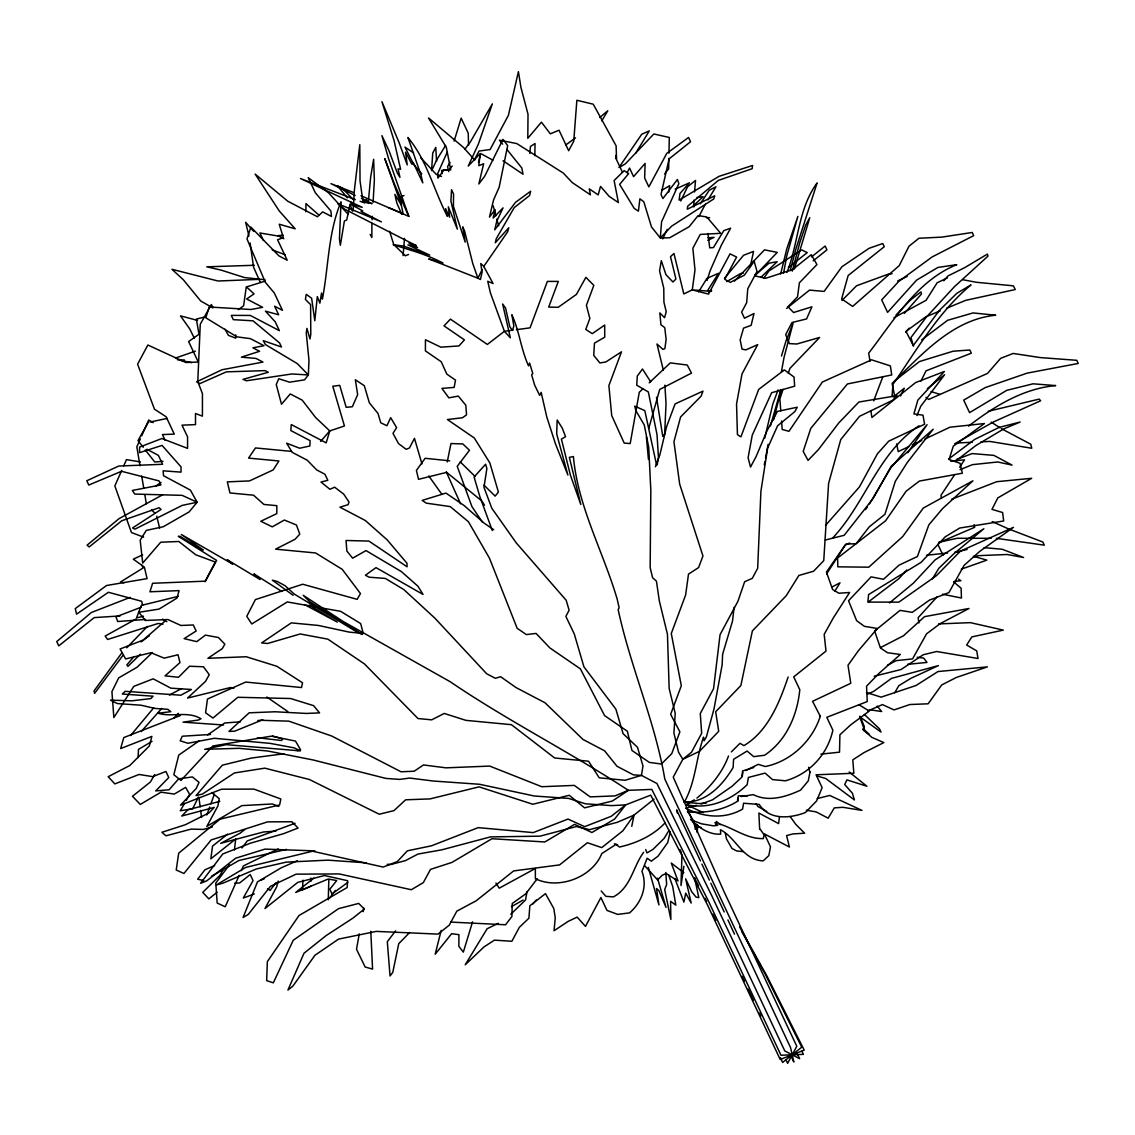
<?xml version="1.0" encoding="UTF-8"?>
<svg xmlns="http://www.w3.org/2000/svg" width="1135" height="1135" viewBox="0 0 1135 1135"><rect width="100%" height="100%" fill="white"/><g stroke="black" fill="none" stroke-linecap="round" stroke-linejoin="round"><path stroke-width="1.5" d="M235.683 334.825L235.683 338.159L228.419 335.364L225.014 329.207M305.939 211.748L305.939 203.576L318.892 215.054M534.84 155.765L535.039 143.507L530.414 146.514L529.832 153.509M668.856 158.389L668.643 168.831L664.613 173.953M668.969 153.154L669.295 137.477L653.859 133.973L625.385 163.823L619.71 167.2M328.285 899.785L328.824 879.668M742.389 776.028L742.545 770.963L753.796 767.515M695.202 829.316L695.372 824.251M697.316 831.998L697.585 825.088M138.144 757.57L138.47 749.384L152.033 741.354M302.946 880.15L302.477 889.854L310.99 886.137M371.897 223.212L371.854 237.442L370.166 234.42M372.096 219.75L372.294 216.303M373.089 202.484L374.366 180.025L373.628 159.283L370.648 177.188L368.18 203.349M353.099 210.869L354.404 189.928L359.795 144.698L360.036 180.905L363.058 202.243M431.598 170.207L432.733 153.069L435.783 147.38L436.578 161.312M892.096 396.37L892.904 384.424C916.825 349.864 938.234 312.125 970.992 284.928L956.904 293.256L939.411 310.352L913.193 345.622L910.979 337.492L926.188 317.303L954.478 286.658L987.961 256.141L987.407 254.098L964.594 267.69L947.966 275.947L943.71 280.771M681.965 854.542L681 885.527L683.88 866.246M403.081 255.63L404.514 238.378M863.82 730.699L864.189 726.23L860.046 716.341M693.868 200.171L693.925 206.981M694.549 191.943L695.528 180.437L687.555 186.793L680.773 200.994M234.42 849.959L235.711 838.964L210.826 858.826L212.557 846.1L227.567 834.126M734.118 607.409L732.472 621.242L722.64 654.157L722.13 664.954L713.958 709.091L706.452 736.672L704.111 740.8L703.53 737.154C695.996 758.407 695.627 782.242 684.277 802.175L699.359 803.58L706.211 803.083M779.461 816.774L778.624 823.613L758.875 813.057L759.656 829.486M615.652 158.63L616.106 155.211M668.799 192.056L669.664 185.643L661.563 190.467M246.21 287.254L243.614 305.812L238.336 309.628M657.179 464.91L658.456 457.206L657.009 434.549L648.34 391.958L636.721 385.191L637.303 376.068L642.495 369.017L650.596 381.701M695.982 829.16L696.72 824.918L696.947 831.927M359.242 933.892L356.518 949.286L365.158 967.02L372.578 969.106L370.79 931.282M363.186 911.66L363.782 908.241M527.051 891.5L525.533 900.012L510.778 914.257M783.618 273.095L786.754 255.928L797.877 216.416L786.697 249.104L780.681 273.961M764.266 464.91L764.905 461.477M765.558 458.058L768.125 444.352M737.495 800.331L738.374 795.748L747.014 796.33M742.801 772.07L741.793 777.248L731.961 786.356L712.44 799.877L701.189 803.963M810.05 771.814L808.262 780.908L800.501 790.173C785.931 796.855 768.594 802.346 753.285 794.642L741.141 796.529M631.769 826.351L634.025 815.114L654.015 799.168M447.247 461.931L450.978 443.544L462.839 443.955L469.479 450.255L457.221 466.329L471.919 506.579L482.361 522.157M750.334 266.512L753.555 251.402L743.567 255.29L724.499 278.259M764.706 438.181L772.793 404.188L778.071 389.887M670.217 831.756L667.721 842.567L658.059 856.159L651.306 861.167L647.134 858.259L641.942 871.396C647.844 886.506 641.431 902.694 629.542 912.881L617.695 914.399L606.984 910.426L600.912 897.53L585.476 926.387L577.148 917.108L568.167 921.393L554.05 930.728L555.242 917.903L553.823 908.567L545.467 893.642L529.861 905.744L528.896 918.215L519.319 927.366L511.871 941.27L494.406 940.149L483.978 946.945L465.208 964.793L487.128 928.756L498.265 923.308M478.516 162.418L480.644 153.509L492.874 160.191M728.5 755.981C722.598 772.311 710.453 787.208 696.918 798.061M773.659 419.822L781.135 389.688M441.203 930.374L435.187 954.237L451.631 933.694L458.909 934.672L458.866 946.363L463.335 952.123L472.557 921.833M715.589 824.563L716.384 821.428L720.299 824.663M278.16 881.044L276.685 886.861L264.98 908.539L297.753 882.392L324.567 875.525L347.679 880.732L347.14 887.542L298.987 915.534L267.363 961.615L266.654 980.64L273.336 982.825L293.227 940.277L338.528 908.653L358.703 903.417L364.307 909.05L352.871 918.172L326.128 935.581L303.996 953.244L287.935 990.075L292.816 986.187L314.962 955.259L338.57 939.099L376.309 931.395L438.039 934.105L449.261 925.153L456.823 911.15L476.303 900.708L513.63 870.928L559.612 864.898L587.377 842.737L601.763 847.618L622.973 830.692L634.025 815.114L617.27 822.308L589.547 829.657L576.353 826.535L540.061 836.169L490.476 836.892L441.714 849.845L418.006 854.059L405.379 860.642L390.724 864.529L387.234 864.288M794.358 268.981L809.766 217.693L805.651 225.184L799.721 242.819L792.315 271.109M790.187 270.655L795.975 248.764L817.101 182.934C797.919 209.095 798.586 242.947 786.966 272.457M648.766 428.42L659.719 389.447L691.499 373.103L687.271 365.044L670.303 362.888L649.206 382.85M770.424 425.966L780.852 389.589M781.49 356.021L785.931 341.153L793.095 323.205L784.044 357.383L781.433 371.613L783.065 370.478M454.128 141.123L461.151 118.139L468.244 133.206L468.556 145.294M707.034 280.473L710.184 270.612L721.463 244.905L730.628 228.192L723.818 230.618L713.418 247.6L709.73 247.827L707.956 233.512M783.036 389.348L779.873 399.023L780.767 410.87M788.314 373.231L789.889 368.393L819.612 337.464L796.855 344.004L789.463 343.621L785.675 334.626L791.989 322.51L806.574 318.949L811.908 306.819L793.578 312.522L787.96 306.776L797.536 296.817L799.395 282.799L816.93 264.554L811.255 254.666L792.585 269.591L765.657 278.288L754.69 275.862L777.262 252.381L764.522 249.856L734.515 281.083M788.13 677.027C779.49 702.508 767.984 731.337 743.907 745.638L740.034 743.297L731.394 751.852M206.783 814.987L209.705 806.985M210.883 803.793L214.387 794.188M655.434 466.769L659.832 454.965L666.557 426.774L675.084 403.932L702.976 391.135L701.104 396.172L680.603 416.942L673.935 441.714L679.681 484.148L702.948 555.966L698.621 567.543L688.505 574.111L685.625 594.995L671.282 633.5L681.312 685.739L670.643 714.383L679.893 731.791L671.736 753.668L661.379 764.011L649.333 762.394L631.925 750.448L627.357 731.238L604.586 715.603L580.396 668.87L549.794 647.858L536.075 633.429L526.342 634.578L517.149 628.265L489.455 558.165L468.386 521.689L450.212 506.593L426.207 503.131L422.206 500.393L445.956 493.087L464.116 505.543L484.305 523.263L493.697 529.705M873.652 400.882L882.888 376.607M820.307 716.142C812.518 740.814 790.74 761.528 765.231 766.522L758.237 764.337L745.879 770.523M916.924 415.552L920.74 406.287L944.561 374.749L927.295 388.638M121.686 470.472L114.848 485.936L131.433 532.542L143.648 537.139M123.743 465.818L126.467 459.632L140.385 461.917M140.329 438.919L136.824 446.793L140.002 465.79M141.733 435.769L148.728 420.007L153.182 422.674M447.36 151.835L437.542 173.925L437.883 178.067L444.125 169.81L448.992 170.25L452.184 166.008M239.201 875.34L225.212 906.766L217.182 903.063L215.778 883.073L229.412 864.813M241.301 870.63L243.401 865.92L278.217 848.909M431.669 170.619L436.862 159.581L445.629 145.45M900.594 396.002L904.283 388.213L893.358 396.98M662.67 238.875L667.196 229.398M198.483 796.954L192.666 808.773L180.309 810.759L184.565 803.325M482.205 269.52L477.892 278.217L428.732 258.893L443.005 263.107C427.242 254.623 409.849 249.97 393.178 244.749L403.209 245.997L429.739 255.134L407.905 244.905L417.524 247.473L409.054 243.117L416.204 245.586L344.501 209.11L337.733 203.69L381.417 221.878L361.129 211.45L362.632 210.84L350.417 204.101L362.221 207.336L300.477 178.536L355.312 199.675M483.652 266.626L507.643 231.781L508.835 227.724L495.3 242.748L496.25 238.747L514.198 207.634L529.619 195.49L530.627 191.262L515.574 202.271L494.718 229.852L496.804 221.084L503.06 207.875L493.101 218.062L495.115 209.62L489.483 217.069L493.541 199.987L499.173 187.204L507.685 145.606L502.989 139.378L484.744 176.152L478.842 183.969L483.638 163.78L478.786 165.639L480.204 153.608L468.23 166.093L478.332 144.202L492.349 103.881L470.301 142.045L464.981 149.096M920.825 381.275L926.047 370.819L971.333 353.198L969.829 350.006L953.145 351.212L919.464 361.554L896.239 379.601M205.038 581.801L216.629 560.449L178.266 536.288L180.167 536.387L201.377 549.751L203.236 549.964L181.345 534.514L232.675 564.109L227.199 559.739L260.128 579.545L253.956 573.913L281.891 591.505M698.862 216.629L705.317 204.215M474.487 159.638L479.084 151.04L490.093 149.565L508.409 115.33L518.411 71.633L520.908 87.324L528.016 114.224L527.803 138.314L541.438 122.169L550.333 133.831L559.03 130.227L568.663 150.714L573.742 141.222L576.864 100.277L593.264 104.207L616.106 145.833L616.575 159.794L622.505 172.406M627.144 172.605L629.57 168.094L633.585 176.634L645.106 163.397L644.652 177.996L648.837 186.892L666.742 153.409L688.548 137.463L690.562 141.733L669.097 158.886L661.01 194.511L662.911 198.554L677.411 179.486L678.858 183.686L661.563 221.85L660.315 237.981L669.664 237.768L689.172 226.716L698.082 215.593L706.779 216.955L720.711 233.328L700.238 234.42L692.847 248.239L695.003 269.946L692.279 289.865L683.795 293.937L673.963 253.488L670.487 256.652L675.921 279.011L672.927 282.005L665.947 274.67L661.322 260.681L659.563 270.868L663.776 288.233L663.918 302.18L666.231 311.657L664.585 317.701L659.818 312.919L660.939 324.794L664.755 327.618L666.131 339.422L664.883 348.629L662.897 349.381L656.981 343.99L663.337 370.166M148.288 422.404L137.988 440.593L143.223 447.289M186.268 800.345L189.659 794.386L185.629 787.364L174.322 794.074L161 792.173L140.286 804.431L132.454 796.273L150.373 782.015L154.743 774.524M223.269 869.495L219.821 875.496L202.754 892.365L208.826 898.877L217.111 892.266M894.72 692.761L898.806 685.696L910.994 678.262L938.432 665.592L891.5 678.389L873.836 691.272L867.665 694.081M450.042 162.39L447.573 166.547L448.68 171.612M601.763 120.892L607.792 110.762L599.734 117.529M932.459 578.878L938.773 568.38L953.173 554.391L983.875 528.74L935.126 559.867L913.363 583.163L889.528 602.926M635.685 153.253L649.305 130.88L641.772 134.214L618.958 167.498M707.97 199.859L715.944 186.807L709.318 190.141L700.252 203.86M669.054 830.295L664.074 838.467L652.966 849.391L646.993 852.896L645.687 849.547M834.679 591.392L839.999 582.822L832.154 586.88M698.635 291.766L706.977 278.373L718.512 273.265L707.63 290.532M826.592 573.927L845.192 545.183L849.689 542.998M954.748 474.558L941.043 495.172L941.383 498.322M959.642 467.209L964.537 459.845L950.676 461.151M173.683 718.384L178.309 713.347M907.745 452.78L927.054 424.689L890.649 468.088L869.481 503.883M865.48 509.672L867.481 506.777M763.855 278.089L768.934 270.953L801.665 249.884L807.226 252.594L788.385 267.619M364.335 202.456L366.406 199.618L366.889 202.981M121.885 652.838L94.035 690.931L94.631 693.329L122.835 655.533M832.366 538.345C865.324 503.5 877.823 453.007 919.052 425.767M643.616 852.357C632.933 866.785 631.06 887.357 613.467 896.877L605.906 896.352L601.195 890.975M241.982 847.973L247.231 840.95L295.086 823.258M276.004 882.633L270.087 890.408L267.519 888.662M329.306 898.438L335.435 890.393M395.604 930.842L387.305 941.724L390.043 975.958L392.781 972.369L398.74 943.682L409.678 932.488M537.238 878.745L525.704 893.883L512.254 903.488L511.899 916.498L505.6 924.77L450.794 922.088M130.539 735.579L153.722 707.8M905.73 332.186L909.092 328.199M133.519 657.137L126.893 664.855L127.929 666.358L140.385 654.214M532.925 903.9L536.245 900.055M320.652 441.387L329.788 430.917L344.444 425.98L332.782 386.255L339.734 385.361L346.189 407.323L352.361 406.741L357.653 394.639L355.34 379.757L364.335 385.744L369.343 402.812L377.998 413.438L380.736 422.759L386.922 425.738L390.667 417.652L396.612 427.64L392.98 433.371L398.513 443.558L406.131 449.318L409.437 447.999L414.459 438.365L421.95 463.889M825.542 525.363L859.422 486.943L877.412 453.816L888.677 441.203L924.585 424.235L922.996 415.169L913.93 413.92L917.846 400.116L944.348 371.5L915.619 382.566L871.907 417.453L870.829 410.671M141.237 731.578L161.709 708.424M904.382 313.317L921.506 293.965L920.939 291.894L910.227 300.207L895.969 315.076M760.776 277.422L777.177 261.703L769.062 263.178L754.832 275.379M937.07 596.882L918.158 617.681L918.91 622.945M906.837 569.926L898.75 578.765L868.53 601.805M126.751 647.787L147.451 626.378M841.943 300.491L856.57 285.75L888.776 273.975L892.082 273.719M665.223 822.705C653.164 835.686 636.508 843.163 619.455 847.05L615.936 844.44L601.777 853.605C592.2 877.468 558.548 890.095 535.365 878.703L535.365 868.488L499.23 888.18L495.938 882.987M152.388 652.554L137.065 667.238L118.735 677.85L111.925 691.598L113.855 717.547L133.802 686.377L153.182 678.829L170.846 688.165L191.432 689.484L180.848 695.23L125.233 691.314L122.325 694.024L153.083 696.195L150.827 698.592L131.844 700.82L110.535 700.153L117.288 703.544L141.166 705.232L154.786 708.41L167.838 709.332L170.803 711.688L158.077 713.248C172.236 717.533 187.601 710.666 200.994 718.753L198.327 720.058L183.033 722.144L223.524 724.995M643.006 388.723L639.289 392.242L630.195 443.558L624.207 443.104L611.722 415.566L608.885 385.616L621.498 351.807L605.849 361.966L599.876 362.959L593.733 355.397L594.47 343.125L604.728 337.18L604.685 325.078L592.229 333.662L585.774 329.405L589.845 318.509L586.398 305.301L593.832 285.367L585.901 277.323L576.41 294.419L558.221 307.301L548.716 307.074L558.292 281.409L547.368 281.409L530.045 327.845L516.368 329.689M692.946 206.201L703.104 196.681L696.975 197.533M165.355 620.774L143.194 640.069L120.097 648.979L125.616 658.953L150.969 652.724L164.164 658.158L178.025 654.753L179.968 662.599L165.057 675.85L178.507 677.269L189.517 666.231L203.477 666.784L209.237 674.658L205.548 681.355L187.516 698.082L230.518 687.512L233.895 688.207M575.544 137.846L565.627 145.067M244.578 829.657L240.18 833.175L220.658 843.348L263.476 831.983L275.862 831.132M811.482 256.921L825.131 246.04L826.933 249.87L813.171 260.837M786.612 308.408L809.525 290.12L824.123 291.411L841.929 266.739L869.027 248.338L882.76 243.514L884.264 246.706L848.143 275.535L841.645 298.888L852.626 306.436L899.289 265.562L908.979 246.224L918.967 238.251L941.724 237.13L972.241 232.476L973.716 235.626L932.19 256.907L898.608 281.537L881.711 299.881L887.584 312.366L916.583 280.132L937.921 267.434L956.791 264.654C916.796 280.827 893.94 320.51 868.715 353.099L870.006 361.341M313.671 878.235L295.71 892.45L328.256 879.029L336.74 880.547L329.831 889.187L332.016 893.954L347.736 882.434M955.415 461.236L975.944 445.488L1003.908 428.831L1020.124 422.05L999.098 427.413L974.71 439.401L948.832 458.852M921.705 339.876L947.555 320.325L972.993 312.934L995.764 315.218C952.251 319.474 921.549 354.886 892.096 383.431L894.806 396.597M968.595 426.122C994.033 406.444 1023.004 388.567 1055.678 385.588L1033.091 383.814L1006.717 390.355L969.574 412.643L963.7 400.144L985.308 387.56L1027.218 373.117L1078.25 363.455L1076.774 360.306L1040.227 357.582L1013.172 353.453L1000.644 358.334L987.507 373.429L928.685 399.449L925.947 397.406M141.081 641.899L149.508 635.6M511.459 906.652L523.107 900.041M198.895 741.042L178.762 755.087L173.839 774.708L180.976 780.44L212.855 746.007L271.336 736.147L295.469 741.07L300.633 749.866L297.285 750.689M207.521 735.012L224.773 722.981L240.436 721.803M155.452 486.277L161.056 482.403M703.218 812.575L686.292 804.658L694.308 799.834M708.609 292.149L711.631 290.39M726.769 281.593L740.389 273.663L743.382 273.038M211.465 876.248L238.96 860.486L286.446 849.391M954.748 443.728L993.409 421.979L1040.639 400.769L1039.192 399.109L988.344 411.253M135.874 619.086L105.158 636.082L107.626 639.459L158.219 623.456L162.958 624.222M162.759 494.718L119.019 518.667L87.111 545.14L89.112 546.971L121.771 520.752L159.155 507.714L161.042 509.445L132.554 527.959L134.952 529.151L182.196 505.401L197.121 502.238L190.382 490.093L163.525 475.735L163.128 470.826L181.018 472.132L181.018 466.868L162.078 445.417L139.577 452.652L139.577 447.091L161.908 438.521L187.559 448.368L187.559 436.805L181.983 425.171L195.504 424.618L195.504 413.495L202.427 416.162L202.441 393.632L197.788 381.573L200.271 324.199L211.365 304.52L213.068 307.613M893.912 317.743L926.075 300.321L937.141 282.771L947.498 277.891M169.427 695.046L181.529 688.619M887.456 665.223L896.267 660.627L912.554 658.896L926.543 633.855L940.262 623.569L968.978 608.488L924.528 616.66L903.545 635.728L880.561 647.56M707.772 240.336L714.057 237.371L707.942 237.782M897.686 280.941L907.191 276.458M909.206 446.424L898.225 451.602L896.622 443.913M912.341 444.948L921.762 440.508M924.897 439.018L950.009 427.186L984.456 423.539L953.329 446.14L949.059 459.505L960.096 463.307L962.338 473.224L919.407 481.07L906.184 491.157L885.541 520.823L837.587 558.037L837.829 566.833L868.786 567.188L902.736 536.529L923.308 508.04L972.936 480.8L942.703 508.452L928.841 524.852L917.42 556.505L899.005 565.187L883.541 579.29L871.098 576.864L848.54 600.755L856.627 620.675L864.402 626.336L877.341 628.478L858.457 650.625L848.001 665.28L850.782 683.284L812.575 701.317L820.378 716.469M142.556 554.859L133.306 559.172L144.372 567.117L147.082 578.623L106.534 585.518L75.265 608.601L76.57 614.134L108.421 592.271L141.676 601.295L142.613 605.225M675.155 189.205L689.442 182.806L679.993 193.475L679.113 200.143L719.093 176.322L752.576 165.483L752.15 168.689L718.299 180.422L687.682 206.187L687.285 209.223L714.724 195.83L713.731 198.951L671.551 226.22L660.315 237.981L651.518 227.014L643.786 201.746L639.885 198.824L638.409 211.181L634.181 208.329L619.625 184.381L628.634 173.655L624.165 170.633L614.106 180.536L618.391 202.583L609.098 196.312L600.543 186.381L598.188 194.88L589.249 188.864L590.399 194.809L572.295 182.607L563.272 173.059L516.822 143.592L499.457 140.158L502.649 144.145M261.32 880.022L264.554 878.575M297.342 860.727L281.168 867.835L257.461 881.895L243.06 917.491L248.295 914.399L270.47 886.322L296.065 874.163L339.11 873.922L411.324 889.726L423.341 882.604L430.52 869.367L451.985 862.401L491.966 838.722L544.814 841.971L574.565 824.336L591.888 832.522L614.617 819.059L625.669 804.885L650.724 795.138L707.417 904.808L780.199 1059.48L804.204 1050.13L767.132 976.455L739.609 926.869M214.629 865.537L204.924 869.807L197.674 879.214L203.832 880.618M867.835 710.936L882.448 704.594L894.025 709.914L909.915 704.523L928.132 703.799L941.738 684.944L956.308 677.481L987.379 666.883L937.978 671.551L915.973 685.526L881.115 697.145L866.459 692.52M938.815 542.658L974.667 527.307L974.071 524.654M404.003 195.504L399.761 197.249L403.081 213.706L388.567 207.677M940.163 310.905L925.805 316.835L905.971 331.363L913.533 346.047M946.533 308.266L965.658 300.349L1015.272 289.538L1013.371 285.836L976.54 282.289L962.764 279.735M960.026 469.706L972.355 464.669L997.722 461.973L1012.079 465.123L993.877 455.376L972.071 453.574L956.308 459.59M408.572 254.481L405.379 255.758L393.76 244.593L389.603 231.313M130.241 597.365L91.41 612.474L56.75 641.559L58.765 645.843L94.191 617.61L120.126 615.922M180.224 715.603L123.8 737.566L120.651 748.547L151.849 736.402L149.366 745.936L129.858 765.487L108.18 776.709L114.819 783.902L139.037 774.467L152.686 776.638L165.923 771.474L168.774 777.546L155.694 790.911L169.101 789.761L178.621 778.865L192.425 776.936L199.036 782.37L196.227 788.456L180.479 805.183L221.552 789.208L253.914 789.109L280.827 798.983L279.607 804.956L220.147 819.115L178.692 853.179L176.209 870.02L183.927 873.482L211.181 839.928L267.576 821.868L291.922 821.754L298.065 828.039L283.722 833.629L250.551 843.149L222.8 853.946L200.597 883.257L206.712 880.873L235.626 858.23L264.98 849.108L310.337 850.725L383.219 867.069L397.278 861.593L407.465 850.782L431.428 845.83L478.218 827.628L533.209 832.608L568.011 819.059L584.624 826.663L611.226 816.32L625.669 804.885L611.552 805.623L585.334 803.779L568.649 798.416L534.33 796.004L479.552 784.271L433.428 781.036L409.692 778.057L399.804 779.404L385.943 778.426L313.132 759.968L267.988 751.044L239.003 748.32L204.711 749.313L226.149 744.645L300.434 750.888L294.192 747.851L269.988 743.354L214.302 738.289L187.928 743.269L180.181 740.8L182.295 736.218L210.443 734.473M951.556 499.272L996.686 481.708L1031.687 478.303L997.807 497.896L991.976 509.36L1002.602 512.523L1003.695 520.979L959.699 528.045L945.271 536.784L921.081 562.336L868.615 594.57L867.835 602.089L898.863 602.132L936.489 575.615L960.465 551.085L1013.442 527.364L979.874 551.269L964.055 565.414L948.903 592.583L929.409 600.16L912.242 612.347L900.041 610.375L874.617 631.003L880.419 647.971L887.556 652.738L900.282 654.469L878.76 673.566L866.558 686.193L867.239 701.558L826.805 717.306L832.863 730.188C827.5 754.534 809.496 773.985 785.491 780.795L772.481 779.603L765.118 773.105L748.405 777.447L747.156 784.682C731.025 800.445 708.878 809.652 686.292 804.658M141.336 607.14L115.954 616.872L117.699 621.512L145.493 619.455M254.311 893.969L243.287 898.026L253.062 880.618L250.211 874.546L239.641 882.973L234.718 883.186M961.317 569.16L986.84 560.122L973.376 556.249M175.698 358.007L195.376 351.126M265.051 281.139L246.479 286.942L254.056 293.851L246.664 298.973L262.639 307.315L251.019 309.5L209.195 307.003L205.832 317.814L236.875 336.84L250.452 338.67L263.973 345.735L252.906 347.807L259.575 351.297L241.414 357.142L256.028 358.447L262.965 362.079L221.992 369.755L196.61 381.828L199.944 383.573L226.362 371.854L265.108 370.62L268.271 372.266L243.032 379.374L246.536 380.75L291.865 373.968L308.351 374.933L308.975 360.306L306.266 333.094L306.932 328.384L309.997 338.982L310.791 334.172L310.607 304.634L305.4 299.427L306.251 294.348L311.628 298.235L314.806 320.708L317.318 296.575L319.871 303.187L321.56 293.029L322.411 299.101C328.597 266.739 328.1 232.462 341.025 201.817L339.45 238.946L340.344 245.316L344.402 220.984L346.714 219.935L350.006 204.343L352.403 210.954M219.807 801.338L187.871 809.808L181.728 816.037L214.245 807.396L209.152 812.788L185.317 824.748L161.894 832.281L165.937 835.8L191.191 829.103L203.236 829.43L212.429 826.989M314.806 850.683L245.642 867.452L216.43 884.931L222.815 883.243L256.297 868.984L286.219 862.132L327.859 860.16L366.279 862.827M696.479 805.339L685.639 808.163C703.445 817.384 724.811 819.513 742.602 809.071L743.595 803.225L759.258 804.46C769.303 820.449 790.059 818.392 805.424 812.532L816.618 800.913L822.123 787.676L816.065 774.794L853.846 773.275L852.796 759.84L863.99 752.619L883.825 742.588L871.765 737.31L864.898 731.096L859.564 716.412M973.702 556.93L978.739 555.639L1007.1 554.504L1023.571 557.498L1002.205 549.255L984.045 547.637M825.344 540.019L844.199 535.294L873.269 498.293L891.174 466.329L933.183 429.214L907.276 462.498L895.302 481.325L884.917 514.339L869.367 526.739L856.116 543.708L845.845 544.105L826.436 572.083L832.608 589.505L838.907 593.236L849.59 592.484L833.289 617.965L824.18 634.38L825.996 651.107L793.734 676.857L799.792 689.754C797.238 715.32 786.498 740.559 764.593 755.243L753.711 756.648L747.085 751.058L733.579 759.315L733.125 767.53C722.399 785.278 706.623 802.516 684.277 802.175M874.191 676.219L901.062 669.522L923.237 654.739L936.645 651.504L978.001 658.499L976.753 650.894L966.637 645.02L971.858 636.905L1003.326 630.109L970.368 622.647L938.588 623.924M817.2 798.572L829.713 795.451L861.99 810.404L842.879 807.297L834.31 807.879L828.167 818.193L816.122 811.88L806.347 810.248M178.394 596.315L141.265 605.437L136.54 617.908L143.421 616.22M204.797 317.02L196.355 319.048L198.994 334.272L188.623 341.55L198.27 362.022L185.842 362.519L147.876 345.012L137.59 364.179L154.474 409.196L166.136 416.786L174.279 434.109L162.447 434.577L165.128 440.281M956.762 551.922L967.105 549.482M938.758 542.317L957.16 538.274L991.252 538.302M150.004 422.05L167.2 418.418M512.949 330.143L504.394 331.292L487.341 344.458L450.439 319.134L444.012 325.873L464.414 339.876L458.966 345.934L440.862 347.168L425.441 339.762L425.412 350.899L441.26 361.781L446.849 374.153L455.504 380.097L454.156 387.39L441.898 388.411L448.85 397.832L458.299 396.101L465.79 405.181L466.542 414.842L462.47 417.751L447.431 419.553L474.302 437.997L489.88 462.981L498.407 492.065L495.144 496.108L483.936 485.113M283.906 753.782L251.374 758.052L222.318 765.189L196.057 795.592L202.47 794.032L234.392 772.963L264.795 768.154L309.472 779.532L379.26 814.235L393.973 810.617L405.635 799.806L430.094 798.898L479.069 786.853L532.797 804.247L569.231 795.294L584.568 807.85L612.418 801.012L628.379 790.343L651.802 789.407L708.197 900.58L780.979 1055.252L803.41 1054.358L801.835 1051.194M953.953 581.503L960.891 580.709L958.593 579.105M926.543 555.256L947.668 553M954.719 552.248L958.238 551.88M820.931 754.137L839.517 752.164L839.914 734.799L850.597 724.939L869.254 711.077L859.039 704.778M907.645 664.33L926.997 662.429L923.72 658.101L917.165 657.25M163.043 461.321L154.757 462.016L145.323 449.971M283.14 235.243L277.933 235.64L283.821 238.705M257.858 720.498L263.079 720.115M180.834 360.121L184.324 359.894M956.621 443.005L972.326 442.267M981.051 441.841L989.777 441.43L1031.772 448.254L1030.764 444.225L1001.297 428.619M259.39 279.352L218.005 281.012L171.952 269.293L183.416 279.863L200.696 300.974L212.671 307.826M254.311 265.278L206.74 266.824L221.141 270.116L244.55 277.578L265.022 279.721M706.481 217.764L709.574 217.693M687.583 811.894C705.161 813.398 723.265 810.433 738.289 800.799L737.878 798.316M711.475 291.369L692.279 289.865L708.51 294.093L730.046 253.843L736.615 257.077L724.712 279.323L730.358 282.374L744.376 275.167L754.179 261.263L757.017 271.492L747.766 288.772L746.674 302.69L741.623 312.139L744.475 318.211L754.009 313.515L751.129 325.362L743.553 328.114L740.162 339.89L742.049 349.112L745.865 349.906L757.698 344.629L742.02 373.926L736.544 404.032L737.438 434.648L740.928 436.862L758.691 389.404L784.37 369.911L794.046 377.047L794.656 386.184L771.644 392.738L752.25 435.159L748.093 457.774L750.519 467.038L755.995 456.809L766.806 431.243L777.39 411.438L797.224 407.21L794.897 411.565L777.589 425.795L767.643 448.027L760.918 491.2L757.669 568.294L752.306 578.325L744.659 581.73L737.92 601.295L720.058 634.678L713.56 688.704L700.281 713.532L701.671 733.281L691.513 752.25L682.802 759.287L673.239 777.163L724.002 891.571L796.784 1046.243L787.619 1063.367L786.158 1060.133M291.496 451.375L255.46 447.942L248.579 458.1L278.94 460.98L273.18 469.918L249.53 480.914L227.326 481.878L229.965 492.959L253.559 495.201L263.916 504.451L276.812 505.671L276.784 513.63L260.809 521.263L272.272 526.853L284.346 520.043L296.448 524.994L299.768 534.174L295.057 539.267L275.592 549.156L315.587 552.958L342.217 569.33L360.462 593.577L357.128 599.337L302.747 584.241L255.389 599.592L246.763 616.362L251.757 623.98L287.254 601.947L340.628 611.325L360.689 623.597L363.271 633.458L349.31 632.124L318.339 625.442L291.312 622.874L261.632 642.921L267.59 643.488L300.179 633.968L327.859 639.147L364.505 663.961L417.992 718.54L431.683 719.845L444.267 713.447L465.889 720.356L511.431 724.683L554.66 757.996L588.554 761.216L599.223 777.816L625.115 780.27L641.445 775.389L656.952 783.505L712 896.239L784.782 1050.911L799.622 1058.7L797.352 1054.004M177.301 359.639L191.645 362.632M743.226 851.619L736.629 850.938L731.933 848.427L726.485 838.935L725.194 832.636M449.715 460.824L425.128 458.285L416.403 470.443L418.56 479.31L446.651 472.359L481.808 500.932L484.517 505.259M257.361 737.707L281.579 740.517L282.672 738.956L272.556 735.977M996.36 538.316L1044.313 545.169L1042.838 542.019L1008.249 528.811L992.217 521.575M869.453 709.716L881.654 711.531L877.199 706.083M280.615 236.449L259.872 232.973L263.419 240.507M942.547 594.215L961.458 598.017L961.104 588.228L953.882 582.071M123.914 582.822L120.494 582L143.166 567.954L141.818 565.102M701.16 827.514L698.082 826.706L696.039 824.067M197.533 320.425L180.493 315.856L189.701 328.866L194.355 338.23M817.243 776.042L825.684 778.482L854.414 799.948L852.399 793.223L844.71 784.555L846.923 779.873L866.899 786.257L849.164 771.984M614.375 843.816L617.596 844.752M718.214 823.613C733.48 827.869 746.631 839.091 763.273 838.595L764.125 834.792L760.095 829.146M931.055 391.532L940.135 394.455M790.896 1055.692L793.833 1061.991L790.556 1047.619L664.798 779.036C654.994 721.292 630.492 667.096 618.164 609.637L619.128 607.693L617.213 599.266C603.323 551.823 577.687 506.238 573.416 456.568L569.359 457.32L580.794 504.465L570.437 475.253L561.399 439.103L565.556 436.705L562.279 428.165L557.172 420.021L556.675 433.967L567.883 475.026L555.497 443.955L546.786 416.985L541.168 392.384L539.678 395.377L534.698 385.205L531.634 374.848L532.797 373.514L529.577 363.016L528.527 365.839C521.036 349.509 519.362 331.051 511.857 314.707L513.857 326.015L512.424 330.441L509.814 326.724L505.557 308.039L502.635 303.996L510.339 337.79L504.394 331.292L490.405 292.887L487.752 281.281L493.072 283.537L483.638 266.172L480.758 263.519L482.063 272.386L480.417 279.508L477.892 278.217L472.756 263.49L464.57 230.944L462.754 226.83L465.208 242.166L453.433 206.457L453.56 194L451.546 189.729L450.921 201.008L457.334 229.128L448.311 206.811L449.616 217.211L445.601 208.656L447.332 216.246C433.868 190.311 426.902 160.035 407.919 137.534L420.972 174.918L422.787 182.877L413.154 162.404L411.962 164.348L405.535 152.147L407.238 164.901L399.109 142.655L381.956 101.724L394.044 140.556L400.598 169.299L398.044 168.902L399.96 177.33L397.363 173.144L388.979 150.7L381.885 135.618L388.581 158.645L408.799 216.359L360.973 195.759M360.093 201.321L364.888 202.966L364.023 200.966L371.982 203.718L361.469 198.299M692.251 820.378L701.685 823.84L713.475 825.84L717.689 825.372L714.894 822.62M278.827 806.403L272.343 803.977L241.911 805.623L206.811 826.422L217.906 805.949L219.211 798.629L211.777 792.542M272.201 249.799L285.311 254.836M352.957 192.241L330.938 183.643L355.241 195.504M441.501 176.422L436.138 174.237L420.716 157.708M146.869 449.247L158.418 455.405L162.603 464.286L118.749 466.045L86.785 480.772L88.785 485.042L121.516 471.295L159.013 480.899L160.915 484.957L132.355 490.448L134.767 494.08L182.153 495.357L197.121 502.238L189.134 511.913L163.312 526.725L146.273 530.4L140.187 540.203L142.698 563.102L160.73 542.218L178.833 541.494L195.759 554.774L215.239 562.024L205.336 581.163L152.615 583.276L149.934 591.789L179.075 590.611L176.989 598.074L159.07 609.084L138.881 612.304L145.337 620.462L167.98 619.554L180.919 625.47L193.291 624.974L196.142 631.032L184.125 638.636L196.752 641.63L205.463 635.103L218.459 637.529L224.843 644.169L222.346 648.582L207.904 658.286L246.295 656.754L276.855 666.288L302.534 682.773L301.527 687.54L245.742 682.05L207.478 699.032L205.577 712.78L212.954 718.044L237.811 697.287L290.603 698.522L313.6 705.658L319.573 712.894L306.166 713.433L275.081 711.773L249.161 712.808L228.958 731.408L234.661 731.181L261.376 720.299L288.872 721.165L331.76 736.047L401.024 771.772L414.161 771.232L423.483 764.962L445.998 767.842L489.71 766.082L541.778 786.711L574.31 785.406L590.186 796.883L615.042 795.89L628.379 790.343C570.238 752.193 507.7 720.853 450.169 681.709L343.252 621.54L303.229 595.308L309.77 601.749L362.363 634.493L354.588 630.578L294.192 594.016L285.155 585.759L277.238 581.489L272.343 580.184L293.1 595.279M766.763 811.426L757.783 806.432L756.18 803.651M304.563 604.615L337.265 622.079L309.302 605.097M162.546 619.157L166.845 621.725M991.181 422.121L999.85 427.682M503.06 160.773L523.036 174.222L521.816 167.98L506.905 149.437M413.551 152.885L404.968 147.096L413.821 164.66L421.752 173.797M266.782 697.032L287.793 711.531M860.316 717.164L881.001 732.061L879.526 728.911L864.43 714.525M862.714 729.479L869.084 734.302L863.097 728.585M683.837 872.744L671.253 863.04L678.035 881.001L666.061 873.51L662.145 875.312L657.619 879.951L644.666 865.693M151.508 509.984L155.169 513.346M690.506 819.385C698.479 827.429 708.85 834.863 720.682 834.168L720.427 829.742C736.487 837.956 742.489 860.075 763.188 860.869L768.849 855.577L770.466 846.809L764.394 833.913L789.407 847.022L786.598 835.601L792.954 833.913L804.63 833.218L795.748 824.308L790.187 816.59M460.257 461.902L475.21 476.558M441.785 494.193L428.76 475.934M352.843 199.192L342.33 188.254L337.379 185.658L347.31 197.831M348.303 214.472L328.597 192.865L308.209 177.656L315.303 192.723L330.909 211.053L331.42 216.445L322.723 211.876L317.417 216.757L287.751 201.207L255.148 174.081L279.295 211.011L295.185 228.83L279.224 224.205L283.367 237.712L277.578 239.755L287.212 260.227L278.983 255.914L250.892 227.114L247.004 238.932L265.335 282.331L274.301 292.986L282.459 310.309L274.613 306.209L278.642 314.764L265.42 311.146L275.181 321.772L279.366 330.654L250.338 315.445L231.285 315.388L233.299 319.659L253.006 320.808L279.565 342.94L281.466 346.984L263.249 340.656L265.42 344.558L297.271 363.597L308.351 374.933L304.52 379.856L289.581 382.197L278.784 378.749L276.259 384.495L281.494 404.244L290.276 393.944L302.265 400.215L315.643 417.552L329.788 430.917L326.171 442.863L291.284 424.575L290.815 430.548L310.096 440.664L309.869 445.998L299.626 448.226L286.644 443.203L292.22 452.354L307.202 460.2L316.779 469.975L324.965 474.274L327.816 480.332L320.978 482.02L329.888 489.27L334.683 487.213L343.735 494.151L349.041 502.039L348.062 504.692L339.933 507.189L365.328 520.511L387.248 539.948L406.968 563.244L407.039 566.776L368.918 541.083L346.019 540.487L346.884 551.057L352.63 558.179L366.009 550.588L401.464 571.657L417.95 586.242L423.057 594.456L376.011 567.628L365.413 575.232L369.187 577.218L385.347 578.424L403.847 589.59L434.819 618.093L486.66 673.75L495.357 678.304L500.606 676.701L516.099 687.611L545.027 702.778L583.035 739.495L604.558 750.788L616.958 766.239L633.401 774.864L641.445 775.389L642.992 766.011L637.487 747.284L623.087 733.664L615.879 709.148L583.929 666.841L574.253 633.898L565.868 616.418L569.117 610.19L566.195 600.287L516.255 542.885L491.838 508.31L483.964 487.326L486.872 468.514L485.61 464.215L474.09 477.041L479.835 496.577L492.306 530.499M474.77 160.106L463.506 147.465L428.533 117.955L446.325 147.337L450.694 169.867L441.558 170.363L442.21 173.669M253.8 231.469L245.642 222.29L248.962 236.08M350.63 201.874L353.936 205.932M693.996 821.428L687.441 811.199M741.652 931.367L765.118 973.986L801.764 1047.165L782.625 1062.445L780.369 1057.664M679.908 849.533L681.525 852.683M694.478 877.866L698.522 885.74M704.991 898.324L706.608 901.474M674.857 878.518L683.923 902.084L685.71 893.16L691.172 903.077L685.653 878.845L691.712 891.741L696.039 897.118L698.805 897.601L694.606 877.922M937.822 544.247L942.958 555.171M712.837 914.157L715.844 920.528M742.106 976.341L744.361 981.122M748.107 989.096L753.356 1000.261M759.358 1013.016L760.861 1016.208M700.423 860.94L676.616 809.893L677.325 812.972M701.912 864.132L709.347 880.079M710.836 883.271L724.215 911.972M727.932 919.96L734.487 934.176M446.282 471.89L460.569 503.798M408.799 216.359L394.696 184.664L384.779 158.616L401.421 205.251L394.866 194.397L396.796 202.91L401.705 214.288M260.355 282.445L253.587 267.236L250.111 242.989M668.728 875.113L672.7 886.506L675.807 905.12L670.586 901.289L670.856 919.435L664.684 889.599L666.642 884.463L665.805 872.531M657.52 878.22L666.032 907.418L658.867 890.578L656.512 888.506L658.938 904.893L648.298 867.381M493.158 205.719L495.896 215.749M496.818 219.098L498.648 225.794M808.602 767.274L809.837 772.211M656.512 464.726L644.808 410.6L634.749 406.188L635.813 410.558L644.269 424.958L648.709 447.275L650.837 490.504L650.156 567.613L652.611 577.701L656.441 581.177L659.307 600.798L667.465 634.337L669.153 688.42L675.226 713.376L673.906 733.111L678.546 752.179L682.802 759.287L699.486 751.327L718.725 731.309L715.674 711.759L740.857 685.554L752.377 630.932L786.229 595.705L798.87 575.459L813.582 571.231L823.755 560.647L828.593 483.382L840.751 439.571L859.536 416.318L892.663 400.258L897.09 395.661L858.883 402.017L838.808 422.915L818.42 449.588L808.049 460.384L803.197 451.404L810.787 428.377L847.419 383.97L891.727 374.961L890.379 365.91L871.567 359.823L822.364 382.041L788.967 431.3L782.185 429.47L781.547 421.014M156.786 516.198L159.638 528.272M141.733 476.147L143.748 488.234M144.897 495.144L146.344 503.784M656.47 397.25L662.783 436.365L664.642 434.194L666.032 403.592L664.883 385.162M199.008 798.104L200.157 806.886M200.625 810.39L201.548 817.413M646.383 436.89L648.454 459.42M310.891 878.036L310.933 881.271"/></g></svg>
